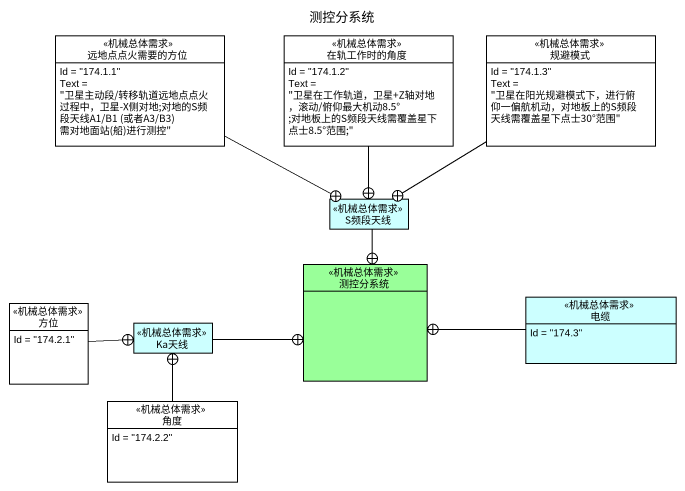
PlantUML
@startuml
title 测控分系统
hide circle
hide empty members
class 远地点点火需要的方位 <<机械总体需求>> {
  Id = "174.1.1"
  {field} Text = "卫星主动段/转移轨道远地点点火过程中，卫星-X侧对地;对地的S频段天线A1/B1 (或者A3/B3) 需对地面站(船)进行测控"
}
class 在轨工作时的角度 <<机械总体需求>> {
  Id = "174.1.2"
  Text = "卫星在工作轨道，卫星+Z轴对地，滚动/俯仰最大机动8.5° ;对地板上的S频段天线需覆盖星下点士8.5°范围;"
}
class 规避模式 <<机械总体需求>> {
  Id = "174.1.3"
  Text = "卫星在阳光规避模式下，进行俯仰一偏航机动，对地板上的S频段天线需覆盖星下点士30°范围"
}
class S频段天线 <<机械总体需求>> #CCFFFF
class 测控分系统 <<机械总体需求>> #99FF99
class 方位 <<机械总体需求>> {
  Id = "174.2.1"
}
class 电缆 <<机械总体需求>> #CCFFFF {
  Id = "174.3"
}
class Ka天线 <<机械总体需求>> #CCFFFF
class 角度 <<机械总体需求>> {
  Id = "174.2.2"
}
远地点点火需要的方位 -right-+ S频段天线
在轨工作时的角度 --+ S频段天线
规避模式 --+ S频段天线
S频段天线 --+ 测控分系统
方位 -right-+ Ka天线
电缆 -left-+ 测控分系统
Ka天线 -right-+ 测控分系统
角度 -up-+ Ka天线
@enduml
